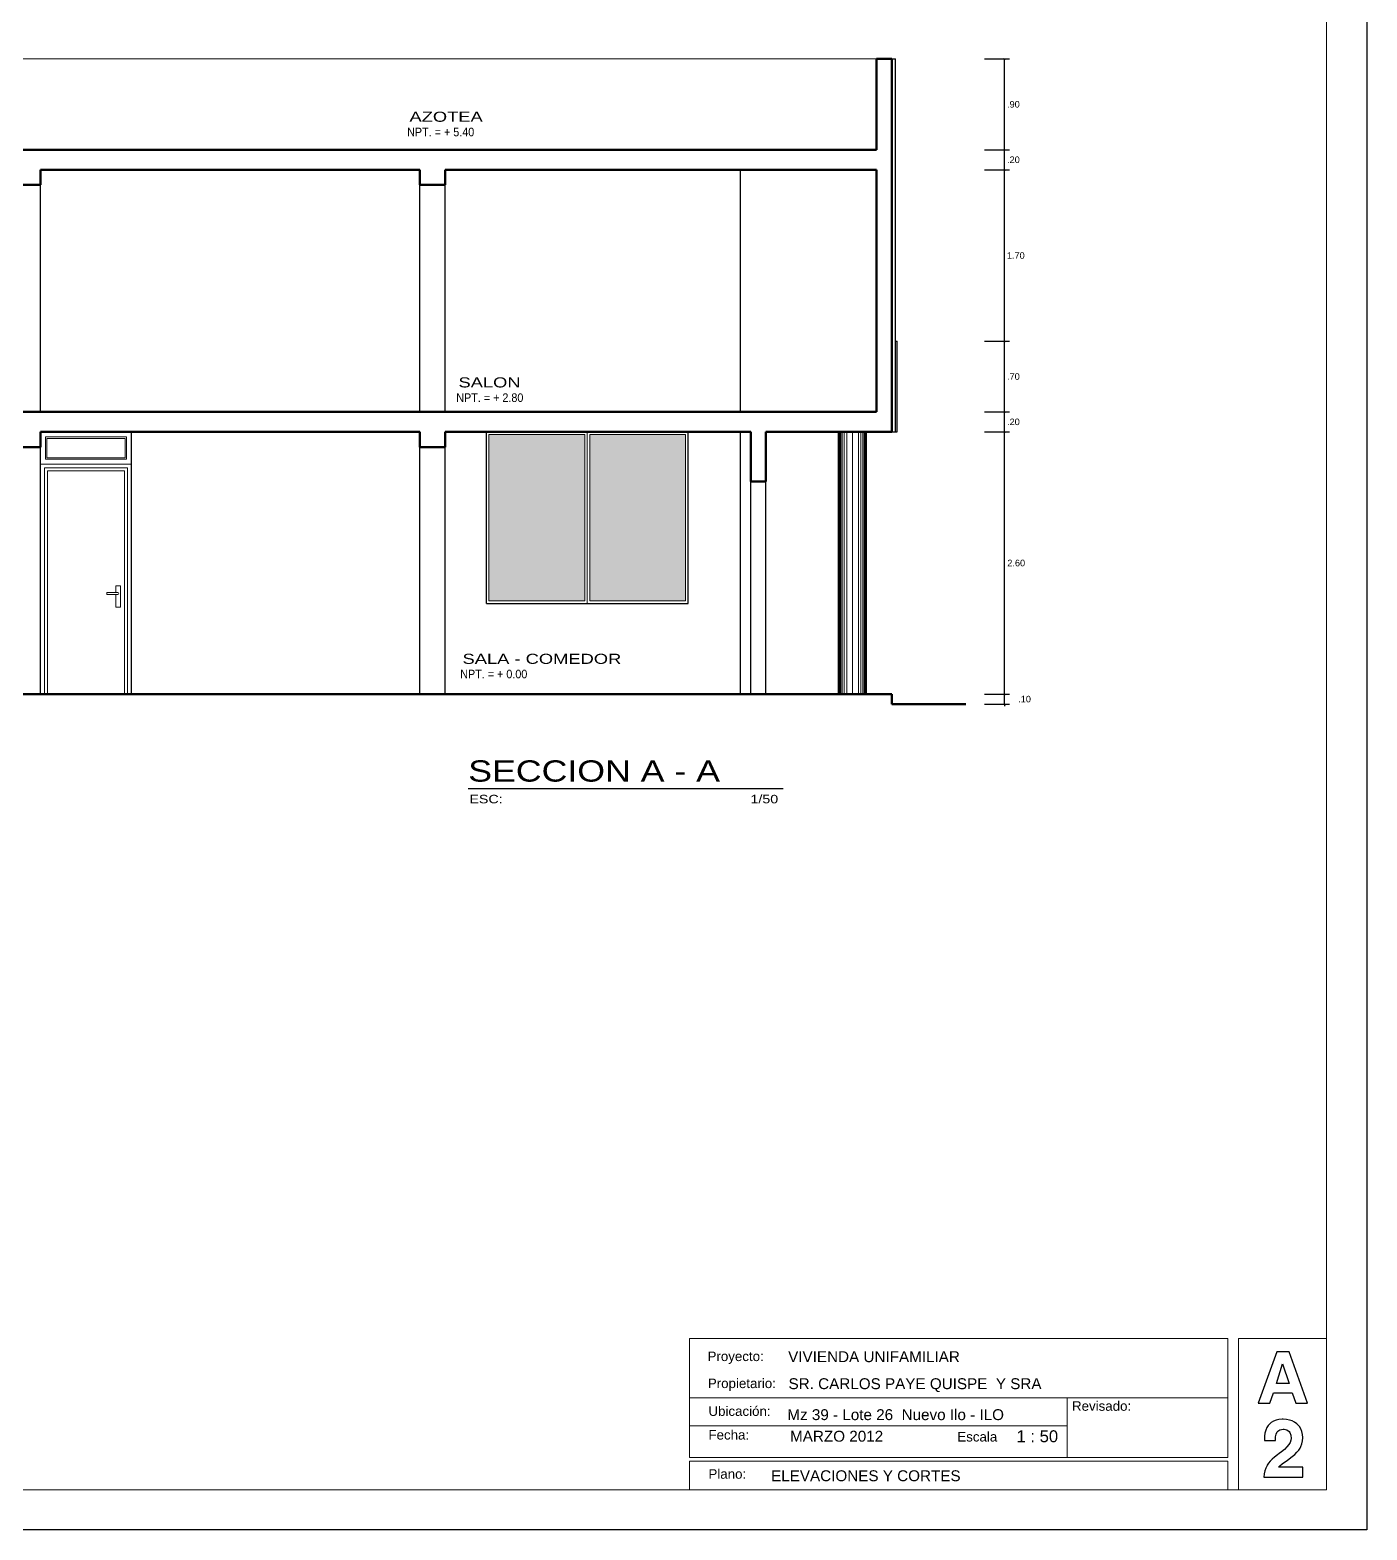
# Model space of a CAD drawing. Header units: millimetres. Extents: x 2033 to 2295, y 1536 to 1691.
# Drawn here: x 2149.63 to 2162.89, y 1610.58 to 1625.46 of the extents above; entities that cross this region are included whole.
import ezdxf

# ---------------------------------------------------------------- set-up
doc = ezdxf.new("R2010")
doc.units = ezdxf.units.MM
doc.layers.get('Defpoints').update_dxf_attribs({"color": 164})
for name, color, linetype, lineweight in [('cotas', 251, 'Continuous', 15), ('Detalles', 245, 'Continuous', 13), ('FACHADA', 40, 'Continuous', 35), ('muro bajo', 61, 'Continuous', 30), ('muroalto', 12, 'Continuous', 50), ('murolejos', 73, 'Continuous', 18), ('MUROS BAJOS', 80, 'Continuous', 25), ('NPT', 63, 'Continuous', 15), ('Puertas y ventanas', 163, 'Continuous', 5), ('Texto S.', 7, 'Continuous', 30), ('TEXTOS', 7, 'Continuous', 5), ('Texturas', 8, 'Continuous', 0)]:
    doc.layers.add(name, color=color, linetype=linetype, lineweight=lineweight)
doc.styles.add('ARDELG', font='arial.ttf', dxfattribs={"width": 0.9, "height": 0.1})
doc.styles.add('ARIAL', font='arial.ttf', dxfattribs={"width": 1.3, "height": 0.1})
doc.styles.add('Comic- Taller', font='comic.ttf', dxfattribs={"height": 0.09})
doc.styles.add('Sta. Luisa 75 delg', font='arial.ttf', dxfattribs={"width": 1.2, "height": 0.1})
doc.styles.get("Standard").update_dxf_attribs({"font": 'arial.ttf'})
doc.dimstyles.new('Aritek', dxfattribs={"dimtxt": 0.065, "dimasz": 0.02, "dimexe": 0.05, "dimexo": 0.15, "dimgap": 0.03, "dimtad": 2, "dimtih": 1, "dimtoh": 1, "dimzin": 4, "dimdsep": 46, "dimtxsty": 'Standard', "dimblk": 'ARCHTICK', "dimcen": 0.1, "dimclrt": 7, "dimadec": 0, "dimazin": 0, "dimtfac": 1, "dimtmove": 2, "dimatfit": 1, "dimldrblk": 'DOTSMALL', "dimfxl": 0.2, "dimfxlon": 1, "dimarcsym": 0})

# ---------------------------------------------------------------- blocks, each defined once
blk = doc.blocks.new('MANETA1D', base_point=(2.65, 2.69))
for points in [[(2.65, 2.55), (2.65, 2.77), (2.7, 2.77), (2.7, 2.7)], [(2.7, 2.68), (2.7, 2.55), (2.65, 2.55)]]:
    blk.add_lwpolyline(points)
blk.add_lwpolyline([(2.68, 2.7), (2.79, 2.7), (2.79, 2.68), (2.68, 2.68, -1), (2.68, 2.7)], format="xyb")
blk = doc.blocks.new('_ArchTick')
at = {"color": 0, "linetype": 'ByBlock', "const_width": 0.15}
blk.add_lwpolyline([(-0.5, -0.5), (0.5, 0.5)], dxfattribs=at)
blk = doc.blocks.new('*D265')
at = {"layer": 'cotas', "color": 0, "lineweight": -2, "transparency": 16777216}
for p, q in [((2159.093, 1618.869), (2159.343, 1618.869)), ((2159.093, 1618.769), (2159.343, 1618.769)), ((2159.293, 1618.869), (2159.293, 1618.889)), ((2159.293, 1618.769), (2159.293, 1618.869)), ((2159.293, 1618.769), (2159.293, 1618.749))]:
    blk.add_line(p, q, dxfattribs=at)
at = {"layer": 'Defpoints', "color": 0, "transparency": 16777216}
for p in [(2158.175, 1618.869), (2158.91, 1618.769), (2159.293, 1618.869)]:
    blk.add_point(p, dxfattribs=at)
at = {"layer": 'cotas', "color": 0, "lineweight": -2, "transparency": 16777216, "xscale": 0.02, "yscale": 0.02, "zscale": 0.02}
for p, rotation in [((2159.293, 1618.869), 270), ((2159.293, 1618.769), 90)]:
    blk.add_blockref('_ArchTick', p, dxfattribs=dict(at, rotation=rotation))
at = {"layer": 'cotas', "color": 7, "transparency": 16777216, "insert": (2159.491, 1618.819), "char_height": 0.065, "attachment_point": 5}
blk.add_mtext('.10', dxfattribs=at)
blk = doc.blocks.new('_DotSmall')
at = {"color": 0, "linetype": 'ByBlock', "const_width": 0.5}
blk.add_lwpolyline([(-0.0625, 0, 1), (0.0625, 0, 1)], format="xyb", close=True, dxfattribs=at)
blk = doc.blocks.new('*D266')
at = {"layer": 'cotas', "color": 0, "lineweight": -2, "transparency": 16777216}
for p, q in [((2159.093, 1621.469), (2159.343, 1621.469)), ((2159.293, 1618.869), (2159.293, 1621.469)), ((2159.093, 1618.869), (2159.343, 1618.869))]:
    blk.add_line(p, q, dxfattribs=at)
at = {"layer": 'Defpoints', "color": 0, "transparency": 16777216}
for p in [(2158.227, 1621.469), (2159.293, 1621.469), (2158.175, 1618.869)]:
    blk.add_point(p, dxfattribs=at)
at = {"layer": 'cotas', "color": 0, "lineweight": -2, "transparency": 16777216, "xscale": 0.02, "yscale": 0.02, "zscale": 0.02}
for p, rotation in [((2159.293, 1621.469), 90), ((2159.293, 1618.869), 270)]:
    blk.add_blockref('_ArchTick', p, dxfattribs=dict(at, rotation=rotation))
at = {"layer": 'cotas', "color": 7, "transparency": 16777216, "insert": (2159.408, 1620.169), "char_height": 0.065, "attachment_point": 5}
blk.add_mtext('2.60', dxfattribs=at)
blk = doc.blocks.new('*D267')
at = {"layer": 'cotas', "color": 0, "lineweight": -2, "transparency": 16777216}
for p, q in [((2159.093, 1621.669), (2159.343, 1621.669)), ((2159.293, 1621.469), (2159.293, 1621.669)), ((2159.093, 1621.469), (2159.343, 1621.469))]:
    blk.add_line(p, q, dxfattribs=at)
at = {"layer": 'Defpoints', "color": 0, "transparency": 16777216}
for p in [(2158.023, 1621.669), (2159.293, 1621.669), (2158.227, 1621.469)]:
    blk.add_point(p, dxfattribs=at)
at = {"layer": 'cotas', "color": 0, "lineweight": -2, "transparency": 16777216, "xscale": 0.02, "yscale": 0.02, "zscale": 0.02}
for p, rotation in [((2159.293, 1621.669), 90), ((2159.293, 1621.469), 270)]:
    blk.add_blockref('_ArchTick', p, dxfattribs=dict(at, rotation=rotation))
at = {"layer": 'cotas', "color": 7, "transparency": 16777216, "insert": (2159.38, 1621.569), "char_height": 0.065, "attachment_point": 5}
blk.add_mtext('.20', dxfattribs=at)
blk = doc.blocks.new('*D268')
at = {"layer": 'cotas', "color": 0, "lineweight": -2, "transparency": 16777216}
for p, q in [((2159.093, 1622.369), (2159.343, 1622.369)), ((2159.293, 1621.669), (2159.293, 1622.369)), ((2159.093, 1621.669), (2159.343, 1621.669))]:
    blk.add_line(p, q, dxfattribs=at)
at = {"layer": 'Defpoints', "color": 0, "transparency": 16777216}
for p in [(2158.227, 1622.369), (2159.293, 1622.369), (2158.023, 1621.669)]:
    blk.add_point(p, dxfattribs=at)
at = {"layer": 'cotas', "color": 0, "lineweight": -2, "transparency": 16777216, "xscale": 0.02, "yscale": 0.02, "zscale": 0.02}
for p, rotation in [((2159.293, 1622.369), 90), ((2159.293, 1621.669), 270)]:
    blk.add_blockref('_ArchTick', p, dxfattribs=dict(at, rotation=rotation))
at = {"layer": 'cotas', "color": 7, "transparency": 16777216, "insert": (2159.38, 1622.019), "char_height": 0.065, "attachment_point": 5}
blk.add_mtext('.70', dxfattribs=at)
blk = doc.blocks.new('*D269')
at = {"layer": 'cotas', "color": 0, "lineweight": -2, "transparency": 16777216}
for p, q in [((2159.093, 1624.069), (2159.343, 1624.069)), ((2159.293, 1622.369), (2159.293, 1624.069)), ((2159.093, 1622.369), (2159.343, 1622.369))]:
    blk.add_line(p, q, dxfattribs=at)
at = {"layer": 'Defpoints', "color": 0, "transparency": 16777216}
for p in [(2158.023, 1624.069), (2159.293, 1624.069), (2158.227, 1622.369)]:
    blk.add_point(p, dxfattribs=at)
at = {"layer": 'cotas', "color": 0, "lineweight": -2, "transparency": 16777216, "xscale": 0.02, "yscale": 0.02, "zscale": 0.02}
for p, rotation in [((2159.293, 1624.069), 90), ((2159.293, 1622.369), 270)]:
    blk.add_blockref('_ArchTick', p, dxfattribs=dict(at, rotation=rotation))
at = {"layer": 'cotas', "color": 7, "transparency": 16777216, "insert": (2159.404, 1623.219), "char_height": 0.065, "attachment_point": 5}
blk.add_mtext('1.70', dxfattribs=at)
blk = doc.blocks.new('*D270')
at = {"layer": 'cotas', "color": 0, "lineweight": -2, "transparency": 16777216}
for p, q in [((2159.093, 1624.269), (2159.343, 1624.269)), ((2159.293, 1624.069), (2159.293, 1624.269)), ((2159.093, 1624.069), (2159.343, 1624.069))]:
    blk.add_line(p, q, dxfattribs=at)
at = {"layer": 'Defpoints', "color": 0, "transparency": 16777216}
for p in [(2158.023, 1624.269), (2159.293, 1624.269), (2158.023, 1624.069)]:
    blk.add_point(p, dxfattribs=at)
at = {"layer": 'cotas', "color": 0, "lineweight": -2, "transparency": 16777216, "xscale": 0.02, "yscale": 0.02, "zscale": 0.02}
for p, rotation in [((2159.293, 1624.269), 90), ((2159.293, 1624.069), 270)]:
    blk.add_blockref('_ArchTick', p, dxfattribs=dict(at, rotation=rotation))
at = {"layer": 'cotas', "color": 7, "transparency": 16777216, "insert": (2159.38, 1624.169), "char_height": 0.065, "attachment_point": 5}
blk.add_mtext('.20', dxfattribs=at)
blk = doc.blocks.new('*D271')
at = {"layer": 'cotas', "color": 0, "lineweight": -2, "transparency": 16777216}
for p, q in [((2159.093, 1625.169), (2159.343, 1625.169)), ((2159.293, 1624.269), (2159.293, 1625.169)), ((2159.093, 1624.269), (2159.343, 1624.269))]:
    blk.add_line(p, q, dxfattribs=at)
at = {"layer": 'Defpoints', "color": 0, "transparency": 16777216}
for p in [(2158.211, 1625.169), (2159.293, 1625.169), (2158.023, 1624.269)]:
    blk.add_point(p, dxfattribs=at)
at = {"layer": 'cotas', "color": 0, "lineweight": -2, "transparency": 16777216, "xscale": 0.02, "yscale": 0.02, "zscale": 0.02}
for p, rotation in [((2159.293, 1625.169), 90), ((2159.293, 1624.269), 270)]:
    blk.add_blockref('_ArchTick', p, dxfattribs=dict(at, rotation=rotation))
at = {"layer": 'cotas', "color": 7, "transparency": 16777216, "insert": (2159.38, 1624.719), "char_height": 0.065, "attachment_point": 5}
blk.add_mtext('.90', dxfattribs=at)

msp = doc.modelspace()

# ---------------------------------------------------------------- hatches: boundary and pattern name
at = {"layer": 'FACHADA'}
h = msp.add_hatch(color=256, dxfattribs=at)
h.set_gradient(color1=(163, 163, 255), one_color=1, tint=1)
h.paths.add_polyline_path([(2155.131, 1621.444), (2154.181, 1621.444), (2154.181, 1619.794), (2155.131, 1619.794)])
h.paths.add_polyline_path([(2156.131, 1621.444), (2155.181, 1621.444), (2155.181, 1619.794), (2156.131, 1619.794)])

# ---------------------------------------------------------------- linework, layer by layer
for points in [[(2161.923, 1611.835), (2161.957, 1611.94), (2162.145, 1611.94), (2162.179, 1611.835), (2162.295, 1611.835), (2162.113, 1612.345), (2161.99, 1612.345), (2161.808, 1611.835)], [(2162.113, 1612.031), (2161.987, 1612.031), (2162.048, 1612.225)], [(2162.12, 1611.544), (2162.13, 1611.519), (2162.134, 1611.486), (2162.132, 1611.469), (2162.125, 1611.447), (2162.111, 1611.425), (2162.092, 1611.402), (2162.068, 1611.378), (2162.038, 1611.354), (2162.014, 1611.337), (2161.998, 1611.324), (2161.97, 1611.302), (2161.946, 1611.28), (2161.926, 1611.26), (2161.91, 1611.24), (2161.897, 1611.222), (2161.895, 1611.217), (2161.882, 1611.192), (2161.873, 1611.165), (2161.867, 1611.135), (2161.864, 1611.103), (2162.25, 1611.103), (2162.25, 1611.2), (2162.009, 1611.2), (2162.009, 1611.201), (2162.022, 1611.216), (2162.045, 1611.235), (2162.078, 1611.259), (2162.083, 1611.262), (2162.11, 1611.281), (2162.13, 1611.296), (2162.143, 1611.306), (2162.169, 1611.327), (2162.191, 1611.349), (2162.209, 1611.37), (2162.223, 1611.39), (2162.231, 1611.405), (2162.241, 1611.433), (2162.247, 1611.461), (2162.249, 1611.492), (2162.249, 1611.495), (2162.247, 1611.526), (2162.24, 1611.555), (2162.23, 1611.581), (2162.215, 1611.605), (2162.196, 1611.626), (2162.19, 1611.631), (2162.168, 1611.648), (2162.143, 1611.66), (2162.116, 1611.669), (2162.086, 1611.675), (2162.054, 1611.677), (2162.046, 1611.676), (2162.013, 1611.674), (2161.984, 1611.667), (2161.957, 1611.657), (2161.934, 1611.643), (2161.915, 1611.626), (2161.906, 1611.615), (2161.892, 1611.593), (2161.881, 1611.568), (2161.873, 1611.54), (2161.869, 1611.508), (2161.868, 1611.474), (2161.868, 1611.467), (2161.978, 1611.467), (2161.978, 1611.471), (2161.98, 1611.501), (2161.986, 1611.53), (2161.996, 1611.552), (2162, 1611.558), (2162.023, 1611.573), (2162.053, 1611.578), (2162.063, 1611.577), (2162.091, 1611.57), (2162.113, 1611.554)]]:
    msp.add_lwpolyline(points, close=True)
at = {"layer": 'Defpoints'}
msp.add_lwpolyline([(2134.885, 1638.22), (2162.885, 1638.22), (2162.885, 1610.578), (2134.885, 1610.578)], close=True, dxfattribs=at)
at = {"layer": 'Detalles'}
for p, q in [((2155.156, 1619.769), (2155.156, 1621.469)), ((2156.169, 1611.888), (2161.506, 1611.888)), ((2156.169, 1611.888), (2161.506, 1611.888)), ((2159.913, 1611.888), (2159.913, 1611.297)), ((2156.169, 1611.612), (2159.913, 1611.612)), ((2156.169, 1610.978), (2156.169, 1611.261)), ((2156.169, 1611.261), (2161.506, 1611.261)), ((2156.169, 1610.978), (2161.506, 1610.978))]:
    msp.add_line(p, q, dxfattribs=at)
at = {"layer": 'Detalles', "color": 203}
msp.add_line((2161.506, 1610.978), (2161.506, 1611.261), dxfattribs=at)
at = {"layer": 'Detalles'}
for points in [[(2154.181, 1621.444), (2155.131, 1621.444), (2155.131, 1619.794), (2154.181, 1619.794)], [(2155.181, 1621.444), (2156.131, 1621.444), (2156.131, 1619.794), (2155.181, 1619.794)], [(2156.169, 1612.478), (2161.506, 1612.478), (2161.506, 1611.297), (2156.169, 1611.297)], [(2162.485, 1610.978), (2161.612, 1610.978), (2161.612, 1612.478), (2162.485, 1612.478)]]:
    msp.add_lwpolyline(points, close=True, dxfattribs=at)
at = {"layer": 'muro bajo', "linetype": 'Continuous', "ltscale": 0.07}
for p, q in [((2157.645, 1618.869), (2157.645, 1621.469)), ((2157.925, 1618.869), (2157.925, 1621.469))]:
    msp.add_line(p, q, dxfattribs=at)
at = {"layer": 'muroalto'}
for p, q in [((2158.023, 1625.169), (2158.175, 1625.169)), ((2158.023, 1624.269), (2158.023, 1625.169)), ((2158.175, 1621.469), (2158.175, 1625.169)), ((2142.246, 1624.269), (2158.023, 1624.269)), ((2149.736, 1624.069), (2153.496, 1624.069)), ((2149.736, 1623.919), (2149.736, 1624.069)), ((2153.496, 1623.919), (2153.496, 1624.069)), ((2153.746, 1624.069), (2158.023, 1624.069)), ((2153.746, 1623.919), (2153.746, 1624.069)), ((2158.023, 1621.669), (2158.023, 1624.069)), ((2149.486, 1623.919), (2149.736, 1623.919)), ((2153.496, 1623.919), (2153.746, 1623.919)), ((2139.666, 1621.669), (2158.023, 1621.669)), ((2149.736, 1621.469), (2153.496, 1621.469)), ((2149.736, 1621.319), (2149.736, 1621.469)), ((2153.496, 1621.319), (2153.496, 1621.469)), ((2153.746, 1621.469), (2156.776, 1621.469)), ((2153.746, 1621.319), (2153.746, 1621.469)), ((2156.776, 1620.979), (2156.776, 1621.469)), ((2156.926, 1621.469), (2158.175, 1621.469)), ((2156.926, 1620.979), (2156.926, 1621.469)), ((2149.486, 1621.319), (2149.736, 1621.319)), ((2153.496, 1621.319), (2153.746, 1621.319)), ((2156.776, 1620.979), (2156.926, 1620.979)), ((2139.666, 1618.869), (2158.175, 1618.869)), ((2158.175, 1618.869), (2158.175, 1618.769)), ((2158.175, 1618.769), (2158.91, 1618.769))]:
    msp.add_line(p, q, dxfattribs=at)
at = {"layer": 'murolejos'}
msp.add_line((2149.526, 1625.169), (2158.023, 1625.169), dxfattribs=at)
at = {"layer": 'MUROS BAJOS'}
for p, q in [((2158.175, 1625.169), (2158.211, 1625.169)), ((2158.211, 1621.469), (2158.211, 1625.169)), ((2153.496, 1621.669), (2153.496, 1624.069)), ((2153.746, 1621.669), (2153.746, 1624.069)), ((2156.676, 1621.669), (2156.676, 1624.069)), ((2149.736, 1621.669), (2149.736, 1623.919)), ((2158.211, 1622.369), (2158.227, 1622.369)), ((2158.227, 1621.469), (2158.227, 1622.369)), ((2150.637, 1618.869), (2150.637, 1621.469)), ((2154.156, 1619.769), (2154.156, 1621.469)), ((2156.156, 1619.769), (2156.156, 1621.469)), ((2156.676, 1618.869), (2156.676, 1621.469)), ((2158.175, 1621.469), (2158.227, 1621.469)), ((2149.736, 1618.869), (2149.736, 1621.319)), ((2153.496, 1618.869), (2153.496, 1621.319)), ((2153.746, 1618.869), (2153.746, 1621.319)), ((2156.776, 1618.869), (2156.776, 1620.979)), ((2156.926, 1618.869), (2156.926, 1620.979)), ((2154.156, 1619.769), (2156.156, 1619.769))]:
    msp.add_line(p, q, dxfattribs=at)
at = {"layer": 'NPT', "lineweight": 30, "ltscale": 0.3}
msp.add_line((2153.976, 1617.932), (2157.097, 1617.932), dxfattribs=at)
at = {"layer": 'NPT'}
msp.add_lwpolyline([(2135.285, 1637.82), (2162.485, 1637.82), (2162.485, 1610.978), (2135.285, 1610.978)], close=True, dxfattribs=at)
at = {"layer": 'Puertas y ventanas'}
for p, q in [((2149.785, 1621.42), (2150.588, 1621.42)), ((2149.785, 1621.42), (2149.785, 1621.2)), ((2149.799, 1621.406), (2150.574, 1621.406)), ((2149.799, 1621.406), (2149.799, 1621.213)), ((2150.574, 1621.406), (2150.574, 1621.213)), ((2150.588, 1621.42), (2150.588, 1621.2)), ((2150.536, 1621.151), (2149.736, 1621.151)), ((2150.637, 1621.151), (2149.736, 1621.151)), ((2150.588, 1621.2), (2149.785, 1621.2)), ((2150.574, 1621.213), (2149.799, 1621.213)), ((2150.598, 1621.112), (2149.775, 1621.112)), ((2149.775, 1618.869), (2149.775, 1621.112)), ((2150.569, 1621.083), (2149.804, 1621.083)), ((2149.804, 1618.869), (2149.804, 1621.083)), ((2150.569, 1618.869), (2150.569, 1621.083)), ((2150.598, 1618.869), (2150.598, 1621.112))]:
    msp.add_line(p, q, dxfattribs=at)
at = {"layer": 'Texturas', "linetype": 'Continuous', "ltscale": 0.07}
for p, q in [((2157.651, 1618.869), (2157.651, 1621.469)), ((2157.659, 1618.869), (2157.659, 1621.469)), ((2157.67, 1618.869), (2157.67, 1621.469)), ((2157.682, 1618.869), (2157.682, 1621.469)), ((2157.702, 1618.869), (2157.702, 1621.469)), ((2157.728, 1618.869), (2157.728, 1621.469)), ((2157.785, 1618.869), (2157.785, 1621.469)), ((2157.785, 1618.869), (2157.785, 1621.469)), ((2157.843, 1618.869), (2157.843, 1621.469)), ((2157.869, 1618.869), (2157.869, 1621.469)), ((2157.889, 1618.869), (2157.889, 1621.469)), ((2157.901, 1618.869), (2157.901, 1621.469)), ((2157.912, 1618.869), (2157.912, 1621.469)), ((2157.919, 1618.869), (2157.919, 1621.469))]:
    msp.add_line(p, q, dxfattribs=at)

# ---------------------------------------------------------------- block references
at = {"layer": 'Puertas y ventanas', "xscale": -0.9677810235068591, "yscale": 0.9677810235068591, "zscale": 0.9677810235068591}
msp.add_blockref('MANETA1D', (2150.53, 1619.867), dxfattribs=at)

# ---------------------------------------------------------------- texts
at = {"style": 'ARIAL'}
for s, height, p in [('VIVIENDA UNIFAMILIAR', 0.10806, (2157.147, 1612.243)), ('SR. CARLOS PAYE QUISPE  Y SRA', 0.10806, (2157.151, 1611.975)), ('Mz 39 - Lote 26  Nuevo Ilo - ILO', 0.10806, (2157.139, 1611.668)), ('MARZO 2012', 0.1081, (2157.166, 1611.454)), ('ELEVACIONES Y CORTES', 0.10806, (2156.978, 1611.062))]:
    msp.add_text(s, height=height, dxfattribs=at).set_placement(p)
at = {"attachment_point": 1, "style": 'Comic- Taller'}
for s, insert, char_height, width in [('{\\fArial|b0|i0|c0|p34;Proyecto:}', (2156.348, 1612.348), 0.09445, 0.72938), ('{\\fArial|b0|i0|c0|p34;Propietario:}', (2156.351, 1612.08), 0.09445, 0.72938), ('{\\fArial|b0|i0|c0|p34;Ubicación:}', (2156.357, 1611.804), 0.09445, 0.7571), ('{\\fArial|b0|i0|c0|p34;Revisado:}', (2159.961, 1611.855), 0.09445, 0.40147), ('{\\fArial|b0|i0|c0|p34;Fecha:}', (2156.357, 1611.569), 0.09445, 0.3998), ('{\\fArial|b0|i0|c0|p34;Escala}', (2158.824, 1611.55), 0.09445, 0.40147), ('{\\fArial|b0|i0|c0|p34;1 : 50}', (2159.411, 1611.567), 0.11806, 0.53515), ('{\\fArial|b0|i0|c0|p34;Plano:}', (2156.357, 1611.181), 0.09445, 0.35487)]:
    msp.add_mtext(s, dxfattribs=dict(at, insert=insert, char_height=char_height, width=width))
at = {"layer": 'Texto S.', "attachment_point": 1, "style": 'Sta. Luisa 75 delg'}
for s, insert, char_height, width in [('{\\H2.5x;SECCION A - A}', (2153.976, 1618.212), 0.08438, 5.3037), ('ESC:', (2153.987, 1617.87), 0.0844, 1.4345), ('1/50', (2156.773, 1617.87), 0.0844, 0.30729)]:
    msp.add_mtext(s, dxfattribs=dict(at, insert=insert, char_height=char_height, width=width))
at = {"layer": 'TEXTOS', "ltscale": 0.005, "attachment_point": 1}
for s, insert, char_height, width, style in [('AZOTEA', (2153.393, 1624.646), 0.1, 1.686, 'ARIAL'), ('NPT. = + 5.40', (2153.37, 1624.487), 0.085, 1, 'ARDELG'), ('SALON', (2153.879, 1622.011), 0.1, 1.686, 'ARIAL'), ('NPT. = + 2.80', (2153.857, 1621.852), 0.085, 1, 'ARDELG'), ('SALA - COMEDOR', (2153.919, 1619.269), 0.1, 1.686, 'ARIAL'), ('NPT. = + 0.00', (2153.896, 1619.111), 0.085, 1, 'ARDELG')]:
    msp.add_mtext(s, dxfattribs=dict(at, insert=insert, char_height=char_height, width=width, style=style))

# ---------------------------------------------------------------- dimensions: what is measured, and where the dimension line sits
at = {"layer": 'cotas'}
for base, p1, p2, picture, middle in [((2159.293, 1625.169), (2158.023, 1624.269), (2158.211, 1625.169), '*D271', (2159.38, 1624.719)), ((2159.293, 1624.269), (2158.023, 1624.069), (2158.023, 1624.269), '*D270', (2159.38, 1624.169)), ((2159.293, 1624.069), (2158.227, 1622.369), (2158.023, 1624.069), '*D269', (2159.404, 1623.219)), ((2159.293, 1622.369), (2158.023, 1621.669), (2158.227, 1622.369), '*D268', (2159.38, 1622.019)), ((2159.293, 1621.669), (2158.227, 1621.469), (2158.023, 1621.669), '*D267', (2159.38, 1621.569)), ((2159.293, 1621.469), (2158.175, 1618.869), (2158.227, 1621.469), '*D266', (2159.408, 1620.169)), ((2159.293, 1618.869), (2158.91, 1618.769), (2158.175, 1618.869), '*D265', (2159.491, 1618.819))]:
    dim = msp.add_linear_dim(base=base, p1=p1, p2=p2, angle=90, dimstyle='Aritek', dxfattribs=at)
    dim.commit()
    dim.dimension.update_dxf_attribs({"geometry": picture, "text_midpoint": middle})

doc.saveas('drawing.dxf')
